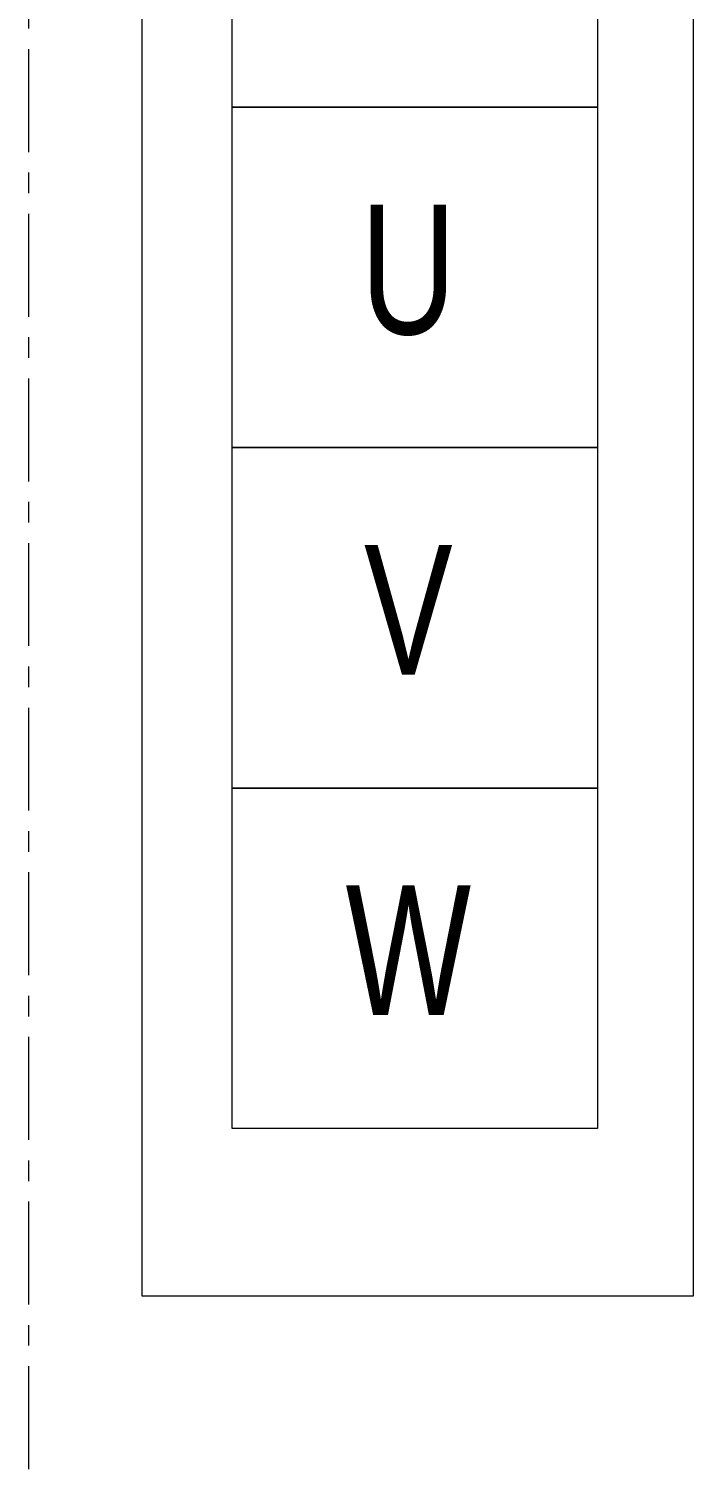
# Model space of a CAD drawing. Header units: millimetres. Extents: x 26027 to 581921, y 7230 to 233891.
# Drawn here: x 567749 to 568774, y 138581 to 140796 of the extents above; entities that cross this region are included whole.
import ezdxf

# ---------------------------------------------------------------- set-up
doc = ezdxf.new("R2010")
doc.units = ezdxf.units.MM
doc.header["$LTSCALE"] = 5
doc.linetypes.add('CENTER', pattern=[50.8, 31.75, -6.35, 6.35, -6.35])
doc.layers.add('axes', color=252, linetype='Continuous')
doc.layers.add('Medical Equipment and Furniture', color=252, linetype='Continuous', lineweight=0)
doc.styles.add('X3G_ENTITY_2587EA', font='swisscl.ttf', dxfattribs={"height": 200})

msp = doc.modelspace()

# ---------------------------------------------------------------- linework, layer by layer
at = {"layer": 'axes', "linetype": 'CENTER', "lineweight": 0}
msp.add_line((567748.8, 120285.6, 0), (567748.8, 146390.3, 0), dxfattribs=at)
at = {"layer": 'Medical Equipment and Furniture', "elevation": 0}
msp.add_lwpolyline([(567923.8, 142385.3), (568773.8, 142385.3), (568773.8, 138840.3), (567923.8, 138840.3), (567923.8, 142385.3)], dxfattribs=at)
for points in [[(568062.5, 141200.2), (568626.3, 141200.2), (568626.3, 140674.9), (568062.5, 140674.9)], [(568062.5, 140674.9), (568626.3, 140674.9), (568626.3, 140149.7), (568062.5, 140149.7)], [(568062.5, 140149.7), (568626.3, 140149.7), (568626.3, 139624.4), (568062.5, 139624.4)], [(568062.5, 139624.4), (568626.3, 139624.4), (568626.3, 139099.1), (568062.5, 139099.1)]]:
    msp.add_lwpolyline(points, close=True, dxfattribs=at)

# ---------------------------------------------------------------- texts
at = {"layer": 'Medical Equipment and Furniture', "char_height": 200, "attachment_point": 2, "style": 'X3G_ENTITY_2587EA'}
for s, insert in [('U', (568334.3, 140524.6, 0)), ('V', (568334.3, 139999.4, 0)), ('W', (568334.3, 139474.1, 0))]:
    msp.add_mtext(s, dxfattribs=dict(at, insert=insert))

doc.saveas('drawing.dxf')
